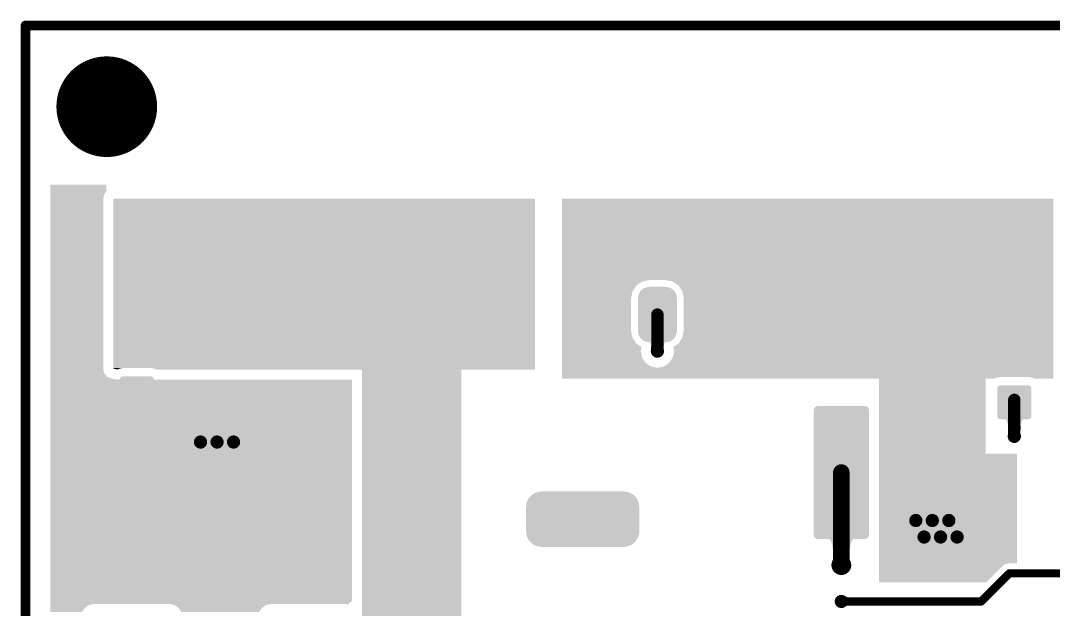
# Model space of a CAD drawing. Extents: x -0.01 to 2.37, y -0.01 to 1.58.
# Drawn here: x -0.006 to 1.245, y 0.867 to 1.581 of the extents above; entities that cross this region are included whole.
import ezdxf

# ---------------------------------------------------------------- set-up
doc = ezdxf.new("R2010")
doc.units = 0
doc.layers.get('0').update_dxf_attribs({"linetype": 'CONTINUOUS'})
for name, color, linetype in [('PCB_KUR_GKO', 10, 'CONTINUOUS'), ('PCB_KUR_GTL', 8, 'CONTINUOUS'), ('PCB_KUR_GTP', 6, 'CONTINUOUS'), ('PCB_KUR_GTS', 1, 'CONTINUOUS'), ('PCB_KUR_TXT', 2, 'CONTINUOUS')]:
    doc.layers.add(name, color=color, linetype=linetype)

# ---------------------------------------------------------------- blocks, each defined once
blk = doc.blocks.new('ROUND_3')
at = {"const_width": 0.0059}
blk.add_lwpolyline([(-0.00295, 0, 1), (0.00295, 0, 1)], format="xyb", close=True, dxfattribs=at)
blk = doc.blocks.new('CUSTOM_31')
for points in [[(-0.0315, -0.0756), (-0.0315, 0.0756), (0.0315, -0.0756), (0.0315, 0.0756)], [(-0.0314, 0.0756), (-0.031, 0.0771), (0.0314, 0.0756), (0.0311, 0.0771)], [(-0.031, 0.0772), (-0.0299, 0.0783), (0.031, 0.0772), (0.03, 0.0783)], [(-0.031, 0.0771), (-0.031, 0.0772), (0.0311, 0.0771), (0.031, 0.0772)], [(-0.0299, 0.0783), (-0.0284, 0.0788), (0.0298, 0.0783), (0.0284, 0.0788)], [(-0.0299, 0.0783), (-0.0299, 0.0783), (0.03, 0.0783), (0.0298, 0.0783)], [(-0.0311, -0.0771), (-0.0314, -0.0756), (0.031, -0.0771), (0.0314, -0.0756)], [(-0.031, -0.0772), (-0.0311, -0.0771), (0.031, -0.0772), (0.031, -0.0771)], [(-0.03, -0.0783), (-0.031, -0.0772), (0.0299, -0.0783), (0.031, -0.0772)], [(-0.0284, -0.0788), (-0.0298, -0.0783), (0.0284, -0.0788), (0.0299, -0.0783)]]:
    blk.add_solid(points)
blk = doc.blocks.new('CUSTOM_10')
for points in [[(-0.0187, -0.0169), (-0.0187, 0.0169), (0.0187, -0.0169), (0.0187, 0.0169)], [(-0.0186, 0.0172), (-0.0181, 0.018), (0.0185, 0.0172), (0.0182, 0.018)], [(-0.0186, 0.0169), (-0.0186, 0.0172), (0.0186, 0.0169), (0.0185, 0.0172)], [(-0.0181, 0.018), (-0.018, 0.0182), (0.0182, 0.018), (0.0178, 0.0182)], [(-0.018, 0.0182), (-0.017, 0.0186), (0.0178, 0.0182), (0.0172, 0.0186)], [(-0.017, 0.0186), (-0.0169, 0.0186), (0.0172, 0.0186), (0.0169, 0.0186)], [(-0.0169, 0.0186), (-0.0169, 0.0187), (0.0169, 0.0186), (0.0169, 0.0187)], [(-0.0185, -0.0172), (-0.0186, -0.0169), (0.0186, -0.0172), (0.0186, -0.0169)], [(-0.0182, -0.018), (-0.0185, -0.0172), (0.0181, -0.018), (0.0186, -0.0172)], [(-0.0178, -0.0182), (-0.0182, -0.018), (0.018, -0.0182), (0.0181, -0.018)], [(-0.0172, -0.0186), (-0.0178, -0.0182), (0.017, -0.0186), (0.018, -0.0182)], [(-0.0169, -0.0186), (-0.0172, -0.0186), (0.0169, -0.0186), (0.017, -0.0186)], [(-0.0169, -0.0187), (-0.0169, -0.0186), (0.0169, -0.0187), (0.0169, -0.0186)]]:
    blk.add_solid(points)
blk = doc.blocks.new('CUSTOM_61')
for points in [[(-0.061, 0.0243), (-0.0593, 0.0261), (0.0611, 0.0243), (0.0592, 0.0261)], [(-0.0593, 0.0261), (-0.0585, 0.0266), (0.0592, 0.0261), (0.0586, 0.0266)], [(-0.0585, 0.0266), (-0.0564, 0.028), (0.0586, 0.0266), (0.0563, 0.028)], [(-0.0564, 0.028), (-0.0554, 0.0284), (0.0563, 0.028), (0.0556, 0.0284)], [(-0.0554, 0.0284), (-0.0532, 0.0292), (0.0556, 0.0284), (0.0529, 0.0292)], [(-0.0532, 0.0292), (-0.0517, 0.0293), (0.0529, 0.0292), (0.0523, 0.0293)], [(-0.0517, 0.0293), (-0.0498, 0.0295), (0.0523, 0.0293), (0.0498, 0.0295)], [(-0.0645, 0.0148), (-0.0643, 0.0173), (0.0645, 0.0148), (0.0643, 0.0173)], [(-0.0645, 0.0147), (-0.0645, 0.0148), (0.0645, 0.0147), (0.0645, 0.0148)], [(-0.0645, -0.0147), (-0.0645, 0.0147), (0.0645, -0.0147), (0.0645, 0.0147)], [(-0.0643, 0.0173), (-0.0641, 0.0182), (0.0643, 0.0173), (0.0642, 0.0182)], [(-0.0641, 0.0182), (-0.0634, 0.0206), (0.0642, 0.0182), (0.0633, 0.0206)], [(-0.0634, 0.0206), (-0.0629, 0.0214), (0.0633, 0.0206), (0.063, 0.0214)], [(-0.0629, 0.0214), (-0.0616, 0.0236), (0.063, 0.0214), (0.0616, 0.0236)], [(-0.0616, 0.0236), (-0.061, 0.0243), (0.0616, 0.0236), (0.0611, 0.0243)], [(-0.0645, -0.0148), (-0.0645, -0.0147), (0.0645, -0.0148), (0.0645, -0.0147)], [(-0.0643, -0.0173), (-0.0645, -0.0148), (0.0643, -0.0173), (0.0645, -0.0148)], [(-0.0642, -0.0182), (-0.0643, -0.0173), (0.0641, -0.0182), (0.0643, -0.0173)], [(-0.0633, -0.0206), (-0.0642, -0.0182), (0.0634, -0.0206), (0.0641, -0.0182)], [(-0.063, -0.0214), (-0.0633, -0.0206), (0.0629, -0.0214), (0.0634, -0.0206)], [(-0.0616, -0.0236), (-0.063, -0.0214), (0.0616, -0.0236), (0.0629, -0.0214)], [(-0.0611, -0.0243), (-0.0616, -0.0236), (0.061, -0.0243), (0.0616, -0.0236)], [(-0.0592, -0.0261), (-0.0611, -0.0243), (0.0593, -0.0261), (0.061, -0.0243)], [(-0.0586, -0.0266), (-0.0592, -0.0261), (0.0585, -0.0266), (0.0593, -0.0261)], [(-0.0563, -0.028), (-0.0586, -0.0266), (0.0564, -0.028), (0.0585, -0.0266)], [(-0.0556, -0.0284), (-0.0563, -0.028), (0.0554, -0.0284), (0.0564, -0.028)], [(-0.0529, -0.0292), (-0.0556, -0.0284), (0.0532, -0.0292), (0.0554, -0.0284)], [(-0.0523, -0.0293), (-0.0529, -0.0292), (0.0517, -0.0293), (0.0532, -0.0292)], [(-0.0498, -0.0295), (-0.0523, -0.0293), (0.0498, -0.0295), (0.0517, -0.0293)]]:
    blk.add_solid(points)
blk = doc.blocks.new('CUSTOM_62')
for points in [[(-0.0188, 0.0238), (-0.018, 0.025), (0.0187, 0.0238), (0.0181, 0.025)], [(-0.018, 0.025), (-0.0173, 0.0261), (0.0181, 0.025), (0.0171, 0.0261)], [(-0.0173, 0.0261), (-0.0161, 0.0271), (0.0171, 0.0261), (0.0163, 0.0271)], [(-0.0161, 0.0271), (-0.0152, 0.028), (0.0163, 0.0271), (0.015, 0.028)], [(-0.0152, 0.028), (-0.0137, 0.0287), (0.015, 0.028), (0.0139, 0.0287)], [(-0.0137, 0.0287), (-0.0126, 0.0291), (0.0139, 0.0287), (0.0123, 0.0291)], [(-0.0126, 0.0291), (-0.0105, 0.0294), (0.0123, 0.0291), (0.0112, 0.0294)], [(-0.0105, 0.0294), (-0.0098, 0.0295), (0.0112, 0.0294), (0.0098, 0.0295)], [(-0.0197, 0.0197), (-0.0196, 0.0211), (0.0197, 0.0197), (0.0195, 0.0211)], [(-0.0197, -0.0197), (-0.0197, 0.0197), (0.0197, -0.0197), (0.0197, 0.0197)], [(-0.0196, 0.0211), (-0.0191, 0.0225), (0.0195, 0.0211), (0.0193, 0.0225)], [(-0.0191, 0.0225), (-0.0188, 0.0238), (0.0193, 0.0225), (0.0187, 0.0238)], [(-0.0195, -0.0211), (-0.0197, -0.0197), (0.0196, -0.0211), (0.0197, -0.0197)], [(-0.0193, -0.0225), (-0.0195, -0.0211), (0.0191, -0.0225), (0.0196, -0.0211)], [(-0.0187, -0.0238), (-0.0193, -0.0225), (0.0188, -0.0238), (0.0191, -0.0225)], [(-0.0181, -0.025), (-0.0187, -0.0238), (0.018, -0.025), (0.0188, -0.0238)], [(-0.0171, -0.0261), (-0.0181, -0.025), (0.0173, -0.0261), (0.018, -0.025)], [(-0.0163, -0.0271), (-0.0171, -0.0261), (0.0161, -0.0271), (0.0173, -0.0261)], [(-0.015, -0.028), (-0.0163, -0.0271), (0.0152, -0.028), (0.0161, -0.0271)], [(-0.0139, -0.0287), (-0.015, -0.028), (0.0137, -0.0287), (0.0152, -0.028)], [(-0.0123, -0.0291), (-0.0139, -0.0287), (0.0126, -0.0291), (0.0137, -0.0287)], [(-0.0112, -0.0294), (-0.0123, -0.0291), (0.0105, -0.0294), (0.0126, -0.0291)], [(-0.0098, -0.0295), (-0.0112, -0.0294), (0.0098, -0.0295), (0.0105, -0.0294)]]:
    blk.add_solid(points)
blk = doc.blocks.new('ROUND_6')
at = {"const_width": 0.012}
blk.add_lwpolyline([(-0.006, 0, 1), (0.006, 0, 1)], format="xyb", close=True, dxfattribs=at)
blk = doc.blocks.new('ROUND_12')
at = {"const_width": 0.05905}
blk.add_lwpolyline([(-0.029525, 0, 1), (0.029525, 0, 1)], format="xyb", close=True, dxfattribs=at)
blk = doc.blocks.new('ROUND_16')
at = {"const_width": 0.008}
blk.add_lwpolyline([(-0.004, 0, 1), (0.004, 0, 1)], format="xyb", close=True, dxfattribs=at)
blk = doc.blocks.new('ROUND_8')
at = {"const_width": 0.005}
blk.add_lwpolyline([(-0.0025, 0, 1), (0.0025, 0, 1)], format="xyb", close=True, dxfattribs=at)
blk = doc.blocks.new('ROUND_65')
at = {"const_width": 0.01}
blk.add_lwpolyline([(-0.005, 0, 1), (0.005, 0, 1)], format="xyb", close=True, dxfattribs=at)
blk = doc.blocks.new('ROUND_27')
at = {"const_width": 0.0075}
blk.add_lwpolyline([(-0.00375, 0, 1), (0.00375, 0, 1)], format="xyb", close=True, dxfattribs=at)
blk = doc.blocks.new('CUSTOM_67')
for points in [[(-0.0335, -0.0756), (-0.0335, 0.0756), (0.0335, -0.0756), (0.0335, 0.0756)], [(-0.0334, 0.0756), (-0.0331, 0.0774), (0.0334, 0.0756), (0.033, 0.0774)], [(-0.0331, 0.0774), (-0.033, 0.0776), (0.033, 0.0774), (0.033, 0.0776)], [(-0.033, 0.0776), (-0.032, 0.0791), (0.033, 0.0776), (0.0319, 0.0791)], [(-0.032, 0.0791), (-0.0318, 0.0792), (0.0319, 0.0791), (0.0319, 0.0792)], [(-0.0318, 0.0792), (-0.0303, 0.0803), (0.0319, 0.0792), (0.0303, 0.0803)], [(-0.0303, 0.0803), (-0.0301, 0.0803), (0.0303, 0.0803), (0.0302, 0.0803)], [(-0.0301, 0.0803), (-0.0284, 0.0807), (0.0302, 0.0803), (0.0284, 0.0807)], [(-0.033, -0.0774), (-0.0334, -0.0756), (0.0331, -0.0774), (0.0334, -0.0756)], [(-0.033, -0.0776), (-0.033, -0.0774), (0.033, -0.0776), (0.0331, -0.0774)], [(-0.0319, -0.0791), (-0.033, -0.0776), (0.032, -0.0791), (0.033, -0.0776)], [(-0.0319, -0.0792), (-0.0319, -0.0791), (0.0318, -0.0792), (0.032, -0.0791)], [(-0.0303, -0.0803), (-0.0319, -0.0792), (0.0303, -0.0803), (0.0318, -0.0792)], [(-0.0302, -0.0803), (-0.0303, -0.0803), (0.0301, -0.0803), (0.0303, -0.0803)], [(-0.0284, -0.0807), (-0.0302, -0.0803), (0.0284, -0.0807), (0.0301, -0.0803)]]:
    blk.add_solid(points)
blk = doc.blocks.new('CUSTOM_28')
for points in [[(-0.0207, 0.0169), (-0.0206, 0.0175), (0.0207, 0.0169), (0.0205, 0.0175)], [(-0.0207, 0.0168), (-0.0207, 0.0169), (0.0207, 0.0168), (0.0207, 0.0169)], [(-0.0207, -0.0168), (-0.0207, 0.0168), (0.0207, -0.0168), (0.0207, 0.0168)], [(-0.0206, 0.0175), (-0.0201, 0.0185), (0.0205, 0.0175), (0.0202, 0.0185)], [(-0.0201, 0.0185), (-0.0199, 0.0191), (0.0202, 0.0185), (0.0198, 0.0191)], [(-0.0199, 0.0191), (-0.019, 0.0199), (0.0198, 0.0191), (0.0191, 0.0199)], [(-0.019, 0.0199), (-0.0185, 0.0202), (0.0191, 0.0199), (0.0183, 0.0202)], [(-0.0185, 0.0202), (-0.0171, 0.0206), (0.0183, 0.0202), (0.0175, 0.0206)], [(-0.0171, 0.0206), (-0.0169, 0.0206), (0.0175, 0.0206), (0.0169, 0.0206)], [(-0.0169, 0.0206), (-0.0169, 0.0207), (0.0169, 0.0206), (0.0169, 0.0207)], [(-0.0207, -0.0169), (-0.0207, -0.0168), (0.0207, -0.0169), (0.0207, -0.0168)], [(-0.0205, -0.0175), (-0.0207, -0.0169), (0.0206, -0.0175), (0.0207, -0.0169)], [(-0.0202, -0.0185), (-0.0205, -0.0175), (0.0201, -0.0185), (0.0206, -0.0175)], [(-0.0198, -0.0191), (-0.0202, -0.0185), (0.0199, -0.0191), (0.0201, -0.0185)], [(-0.0191, -0.0199), (-0.0198, -0.0191), (0.019, -0.0199), (0.0199, -0.0191)], [(-0.0183, -0.0202), (-0.0191, -0.0199), (0.0185, -0.0202), (0.019, -0.0199)], [(-0.0175, -0.0206), (-0.0183, -0.0202), (0.0171, -0.0206), (0.0185, -0.0202)], [(-0.0169, -0.0206), (-0.0175, -0.0206), (0.0169, -0.0206), (0.0171, -0.0206)], [(-0.0169, -0.0207), (-0.0169, -0.0206), (0.0169, -0.0207), (0.0169, -0.0206)]]:
    blk.add_solid(points)
blk = doc.blocks.new('CUSTOM_75')
for points in [[(-0.0659, 0.0244), (-0.0649, 0.0257), (0.0658, 0.0244), (0.0651, 0.0257)], [(-0.0649, 0.0257), (-0.0636, 0.0275), (0.0651, 0.0257), (0.0635, 0.0275)], [(-0.0636, 0.0275), (-0.0624, 0.0286), (0.0635, 0.0275), (0.0625, 0.0286)], [(-0.0624, 0.0286), (-0.0607, 0.0301), (0.0625, 0.0286), (0.0605, 0.0301)], [(-0.0607, 0.0301), (-0.0592, 0.0309), (0.0605, 0.0301), (0.0594, 0.0309)], [(-0.0592, 0.0309), (-0.0573, 0.032), (0.0594, 0.0309), (0.0571, 0.032)], [(-0.0573, 0.032), (-0.0556, 0.0325), (0.0571, 0.032), (0.0559, 0.0325)], [(-0.0556, 0.0325), (-0.0536, 0.0332), (0.0559, 0.0325), (0.0532, 0.0332)], [(-0.0536, 0.0332), (-0.0512, 0.0334), (0.0532, 0.0332), (0.0521, 0.0334)], [(-0.0512, 0.0334), (-0.0498, 0.0336), (0.0521, 0.0334), (0.0498, 0.0336)], [(-0.0685, 0.0148), (-0.0684, 0.0171), (0.0685, 0.0148), (0.0683, 0.0171)], [(-0.0685, 0.0147), (-0.0685, 0.0148), (0.0685, 0.0147), (0.0685, 0.0148)], [(-0.0685, -0.0147), (-0.0685, 0.0147), (0.0685, -0.0147), (0.0685, 0.0147)], [(-0.0684, 0.0171), (-0.0681, 0.0186), (0.0683, 0.0171), (0.0682, 0.0186)], [(-0.0681, 0.0186), (-0.0675, 0.0209), (0.0682, 0.0186), (0.0674, 0.0209)], [(-0.0675, 0.0209), (-0.0669, 0.0223), (0.0674, 0.0209), (0.067, 0.0223)], [(-0.0669, 0.0223), (-0.0659, 0.0244), (0.067, 0.0223), (0.0658, 0.0244)], [(-0.0685, -0.0148), (-0.0685, -0.0147), (0.0685, -0.0148), (0.0685, -0.0147)], [(-0.0683, -0.0171), (-0.0685, -0.0148), (0.0684, -0.0171), (0.0685, -0.0148)], [(-0.0682, -0.0186), (-0.0683, -0.0171), (0.0681, -0.0186), (0.0684, -0.0171)], [(-0.0674, -0.0209), (-0.0682, -0.0186), (0.0675, -0.0209), (0.0681, -0.0186)], [(-0.067, -0.0223), (-0.0674, -0.0209), (0.0669, -0.0223), (0.0675, -0.0209)], [(-0.0658, -0.0244), (-0.067, -0.0223), (0.0659, -0.0244), (0.0669, -0.0223)], [(-0.0651, -0.0257), (-0.0658, -0.0244), (0.0649, -0.0257), (0.0659, -0.0244)], [(-0.0635, -0.0275), (-0.0651, -0.0257), (0.0636, -0.0275), (0.0649, -0.0257)], [(-0.0625, -0.0286), (-0.0635, -0.0275), (0.0624, -0.0286), (0.0636, -0.0275)], [(-0.0605, -0.0301), (-0.0625, -0.0286), (0.0607, -0.0301), (0.0624, -0.0286)], [(-0.0594, -0.0309), (-0.0605, -0.0301), (0.0592, -0.0309), (0.0607, -0.0301)], [(-0.0571, -0.032), (-0.0594, -0.0309), (0.0573, -0.032), (0.0592, -0.0309)], [(-0.0559, -0.0325), (-0.0571, -0.032), (0.0556, -0.0325), (0.0573, -0.032)], [(-0.0532, -0.0332), (-0.0559, -0.0325), (0.0536, -0.0332), (0.0556, -0.0325)], [(-0.0521, -0.0334), (-0.0532, -0.0332), (0.0512, -0.0334), (0.0536, -0.0332)], [(-0.0498, -0.0336), (-0.0521, -0.0334), (0.0498, -0.0336), (0.0512, -0.0334)]]:
    blk.add_solid(points)
blk = doc.blocks.new('CUSTOM_76')
for points in [[(-0.0227, 0.0246), (-0.022, 0.0261), (0.0226, 0.0246), (0.0221, 0.0261)], [(-0.022, 0.0261), (-0.0212, 0.0276), (0.0221, 0.0261), (0.0211, 0.0276)], [(-0.0212, 0.0276), (-0.0201, 0.0288), (0.0211, 0.0276), (0.0202, 0.0288)], [(-0.0201, 0.0288), (-0.019, 0.0301), (0.0202, 0.0288), (0.0188, 0.0301)], [(-0.019, 0.0301), (-0.0175, 0.0311), (0.0188, 0.0301), (0.0177, 0.0311)], [(-0.0175, 0.0311), (-0.0163, 0.032), (0.0177, 0.0311), (0.016, 0.032)], [(-0.0163, 0.032), (-0.0145, 0.0326), (0.016, 0.032), (0.0148, 0.0326)], [(-0.0145, 0.0326), (-0.0131, 0.0331), (0.0148, 0.0326), (0.0127, 0.0331)], [(-0.0131, 0.0331), (-0.0108, 0.0334), (0.0127, 0.0331), (0.0116, 0.0334)], [(-0.0108, 0.0334), (-0.0098, 0.0336), (0.0116, 0.0334), (0.0098, 0.0336)], [(-0.0237, 0.0197), (-0.0235, 0.0214), (0.0237, 0.0197), (0.0234, 0.0214)], [(-0.0237, -0.0197), (-0.0237, 0.0197), (0.0237, -0.0197), (0.0237, 0.0197)], [(-0.0235, 0.0214), (-0.0231, 0.023), (0.0234, 0.0214), (0.0233, 0.023)], [(-0.0231, 0.023), (-0.0227, 0.0246), (0.0233, 0.023), (0.0226, 0.0246)], [(-0.0234, -0.0214), (-0.0237, -0.0197), (0.0235, -0.0214), (0.0237, -0.0197)], [(-0.0233, -0.023), (-0.0234, -0.0214), (0.0231, -0.023), (0.0235, -0.0214)], [(-0.0226, -0.0246), (-0.0233, -0.023), (0.0227, -0.0246), (0.0231, -0.023)], [(-0.0221, -0.0261), (-0.0226, -0.0246), (0.022, -0.0261), (0.0227, -0.0246)], [(-0.0211, -0.0276), (-0.0221, -0.0261), (0.0212, -0.0276), (0.022, -0.0261)], [(-0.0202, -0.0288), (-0.0211, -0.0276), (0.0201, -0.0288), (0.0212, -0.0276)], [(-0.0188, -0.0301), (-0.0202, -0.0288), (0.019, -0.0301), (0.0201, -0.0288)], [(-0.0177, -0.0311), (-0.0188, -0.0301), (0.0175, -0.0311), (0.019, -0.0301)], [(-0.016, -0.032), (-0.0177, -0.0311), (0.0163, -0.032), (0.0175, -0.0311)], [(-0.0148, -0.0326), (-0.016, -0.032), (0.0145, -0.0326), (0.0163, -0.032)], [(-0.0127, -0.0331), (-0.0148, -0.0326), (0.0131, -0.0331), (0.0145, -0.0326)], [(-0.0116, -0.0334), (-0.0127, -0.0331), (0.0108, -0.0334), (0.0131, -0.0331)], [(-0.0098, -0.0336), (-0.0116, -0.0334), (0.0098, -0.0336), (0.0108, -0.0334)]]:
    blk.add_solid(points)
blk = doc.blocks.new('ROUND_22')
at = {"const_width": 0.061}
blk.add_lwpolyline([(-0.0305, 0, 1), (0.0305, 0, 1)], format="xyb", close=True, dxfattribs=at)
blk = doc.blocks.new('ROUND_78')
at = {"const_width": 0.006}
blk.add_lwpolyline([(-0.003, 0, 1), (0.003, 0, 1)], format="xyb", close=True, dxfattribs=at)

msp = doc.modelspace()

# ---------------------------------------------------------------- linework, layer by layer
at = {"layer": 'PCB_KUR_GKO', "const_width": 0.0118}
for points in [[(0, 0), (0, 1.5748)], [(0, 1.5748), (2.3622, 1.5748)]]:
    msp.add_lwpolyline(points, dxfattribs=at)
at = {"layer": 'PCB_KUR_GTL'}
for points, const_width in [([(0.7654, 1.1802), (0.7654, 1.2245)], 0.015), ([(1.1977, 1.0769), (1.1977, 1.1211)], 0.015), ([(0.9882, 0.9209), (0.9882, 1.0331)], 0.02), ([(1.1578, 0.8768), (1.1919, 0.9109)], 0.01), ([(1.1919, 0.9109), (1.2648, 0.9109)], 0.01), ([(0.9882, 0.8768), (1.1578, 0.8768)], 0.01)]:
    msp.add_lwpolyline(points, dxfattribs=dict(at, const_width=const_width))
for points in [[(0.03, 1.3737), (0.03, 1.382), (0.0979, 1.3737), (0.0979, 1.382)], [(0.03, 1.3735), (0.03, 1.3737), (0.0977, 1.3735), (0.0979, 1.3737)], [(0.03, 1.3696), (0.03, 1.3735), (0.0951, 1.3696), (0.0977, 1.3735)], [(0.03, 1.365), (0.03, 1.3696), (0.0942, 1.365), (0.0951, 1.3696)], [(0.03, 1.159), (0.03, 1.365), (0.0942, 1.159), (0.0942, 1.365)], [(0.1062, 1.1598), (0.1062, 1.365), (0.617, 1.1598), (0.617, 1.365)], [(0.65, 1.2663), (0.65, 1.365), (1.245, 1.2663), (1.245, 1.365)], [(0.65, 1.2646), (0.65, 1.2663), (0.7471, 1.2646), (0.7556, 1.2663)], [(0.65, 1.2663), (0.65, 1.2663), (0.7556, 1.2663), (0.7753, 1.2663)], [(0.65, 1.2598), (0.65, 1.2646), (0.74, 1.2598), (0.7471, 1.2646)], [(0.7837, 1.2646), (0.7753, 1.2663), (1.245, 1.2646), (1.245, 1.2663)], [(0.7909, 1.2598), (0.7837, 1.2646), (1.245, 1.2598), (1.245, 1.2646)], [(0.65, 1.2526), (0.65, 1.2598), (0.7352, 1.2526), (0.74, 1.2598)], [(0.65, 1.2442), (0.65, 1.2526), (0.7335, 1.2442), (0.7352, 1.2526)], [(0.7956, 1.2526), (0.7909, 1.2598), (1.245, 1.2526), (1.245, 1.2598)], [(0.7973, 1.2442), (0.7956, 1.2526), (1.245, 1.2442), (1.245, 1.2526)], [(0.65, 1.2048), (0.65, 1.2442), (0.7335, 1.2048), (0.7335, 1.2442)], [(0.7973, 1.2048), (0.7973, 1.2442), (1.245, 1.2048), (1.245, 1.2442)], [(0.65, 1.1964), (0.65, 1.2048), (0.7352, 1.1964), (0.7335, 1.2048)], [(0.7956, 1.1964), (0.7973, 1.2048), (1.245, 1.1964), (1.245, 1.2048)], [(0.65, 1.1892), (0.65, 1.1964), (0.74, 1.1892), (0.7352, 1.1964)], [(0.65, 1.1851), (0.65, 1.1892), (0.7462, 1.1851), (0.74, 1.1892)], [(0.7521, 1.1963), (0.7508, 1.1965), (0.7787, 1.1963), (0.78, 1.1965)], [(0.7533, 1.1958), (0.7521, 1.1963), (0.7775, 1.1958), (0.7787, 1.1963)], [(0.7544, 1.195), (0.7533, 1.1958), (0.7764, 1.195), (0.7775, 1.1958)], [(0.7553, 1.1939), (0.7544, 1.195), (0.7755, 1.1939), (0.7764, 1.195)], [(0.7561, 1.1924), (0.7553, 1.1939), (0.7747, 1.1924), (0.7755, 1.1939)], [(0.7568, 1.1906), (0.7561, 1.1924), (0.774, 1.1906), (0.7747, 1.1924)], [(0.7573, 1.1885), (0.7568, 1.1906), (0.7736, 1.1885), (0.774, 1.1906)], [(0.7576, 1.1861), (0.7573, 1.1885), (0.7732, 1.1861), (0.7736, 1.1885)], [(0.7846, 1.1851), (0.7909, 1.1892), (1.245, 1.1851), (1.245, 1.1892)], [(0.7909, 1.1892), (0.7956, 1.1964), (1.245, 1.1892), (1.245, 1.1964)], [(0.65, 1.1802), (0.65, 1.1851), (0.7452, 1.1802), (0.7462, 1.1851)], [(0.65, 1.1725), (0.65, 1.1802), (0.7467, 1.1725), (0.7452, 1.1802)], [(0.7578, 1.1833), (0.7576, 1.1861), (0.773, 1.1833), (0.7732, 1.1861)], [(0.7579, 1.1802), (0.7578, 1.1833), (0.7729, 1.1802), (0.773, 1.1833)], [(0.7841, 1.1725), (0.7856, 1.1802), (1.245, 1.1725), (1.245, 1.1802)], [(0.7856, 1.1802), (0.7846, 1.1851), (1.245, 1.1802), (1.245, 1.1851)], [(0.65, 1.1659), (0.65, 1.1725), (0.7511, 1.1659), (0.7467, 1.1725)], [(0.65, 1.1616), (0.65, 1.1659), (0.7577, 1.1616), (0.7511, 1.1659)], [(0.7731, 1.1616), (0.7797, 1.1659), (1.245, 1.1616), (1.245, 1.1659)], [(0.7797, 1.1659), (0.7841, 1.1725), (1.245, 1.1659), (1.245, 1.1725)], [(0.03, 1.158), (0.03, 1.159), (0.0944, 1.158), (0.0942, 1.159)], [(0.03, 1.157), (0.03, 1.158), (0.0943, 1.157), (0.0944, 1.158)], [(0.03, 1.1557), (0.03, 1.157), (0.0948, 1.1557), (0.0943, 1.157)], [(0.03, 1.1544), (0.03, 1.1557), (0.0951, 1.1544), (0.0948, 1.1557)], [(0.03, 1.1535), (0.03, 1.1544), (0.0956, 1.1535), (0.0951, 1.1544)], [(0.03, 1.1526), (0.03, 1.1535), (0.096, 1.1526), (0.0956, 1.1535)], [(0.03, 1.1516), (0.03, 1.1526), (0.0969, 1.1516), (0.096, 1.1526)], [(0.03, 1.1504), (0.03, 1.1516), (0.0977, 1.1504), (0.0969, 1.1516)], [(0.1062, 1.159), (0.1062, 1.1598), (0.114, 1.159), (0.1179, 1.1598)], [(0.1075, 1.1587), (0.1062, 1.159), (0.1126, 1.1587), (0.114, 1.159)], [(0.1112, 1.1578), (0.1075, 1.1587), (0.1112, 1.1578), (0.1126, 1.1587)], [(0.1569, 1.1587), (0.1516, 1.1598), (0.617, 1.1587), (0.617, 1.1598)], [(0.1587, 1.1576), (0.1569, 1.1587), (0.617, 1.1576), (0.617, 1.1587)], [(0.4075, 0.77), (0.4075, 1.1576), (0.528, 0.77), (0.528, 1.1576)], [(0.65, 1.16), (0.65, 1.1616), (0.7654, 1.16), (0.7577, 1.1616)], [(0.65, 1.149), (0.65, 1.16), (1.245, 1.149), (1.245, 1.16)], [(0.7654, 1.16), (0.7731, 1.1616), (1.245, 1.16), (1.245, 1.1616)], [(0.03, 1.1502), (0.03, 1.1504), (0.0981, 1.1502), (0.0977, 1.1504)], [(0.03, 1.149), (0.03, 1.1502), (0.0981, 1.149), (0.0981, 1.1502)], [(0.03, 1.1486), (0.03, 1.149), (0.1005, 1.1486), (0.0996, 1.149)], [(0.03, 1.149), (0.03, 1.149), (0.0996, 1.149), (0.0981, 1.149)], [(0.03, 1.1478), (0.03, 1.1486), (0.1016, 1.1478), (0.1005, 1.1486)], [(0.03, 1.1476), (0.03, 1.1478), (0.1026, 1.1476), (0.1016, 1.1478)], [(0.03, 1.1472), (0.03, 1.1476), (0.1035, 1.1472), (0.1026, 1.1476)], [(0.03, 1.1461), (0.03, 1.1472), (0.1085, 1.1461), (0.1035, 1.1472)], [(0.03, 1.146), (0.03, 1.1461), (0.1088, 1.146), (0.1087, 1.1461)], [(0.03, 1.1461), (0.03, 1.1461), (0.1087, 1.1461), (0.1085, 1.1461)], [(0.03, 1.1459), (0.03, 1.146), (0.1132, 1.1459), (0.111, 1.146)], [(0.03, 1.1457), (0.03, 1.1459), (0.1563, 1.1457), (0.1559, 1.1459)], [(0.03, 1.1455), (0.03, 1.1457), (0.1587, 1.1455), (0.1575, 1.1457)], [(0.03, 1.1457), (0.03, 1.1457), (0.1575, 1.1457), (0.1563, 1.1457)], [(0.03, 0.8775), (0.03, 1.1455), (0.3955, 0.8775), (0.3955, 1.1455)], [(0.03, 1.1455), (0.03, 1.1455), (0.3955, 1.1455), (0.1587, 1.1455)], [(0.1132, 1.1459), (0.1134, 1.146), (0.1559, 1.1459), (0.1556, 1.146)], [(0.1135, 1.146), (0.114, 1.1462), (0.1556, 1.146), (0.1552, 1.1462)], [(0.114, 1.1462), (0.1145, 1.1464), (0.1552, 1.1462), (0.1541, 1.1464)], [(0.1145, 1.1464), (0.1156, 1.1468), (0.1541, 1.1464), (0.1535, 1.1468)], [(0.1156, 1.1468), (0.1163, 1.1471), (0.1535, 1.1468), (0.1531, 1.1471)], [(0.1163, 1.1471), (0.1167, 1.1473), (0.1531, 1.1471), (0.1525, 1.1473)], [(0.1167, 1.1473), (0.1191, 1.1478), (0.1525, 1.1473), (0.1504, 1.1478)], [(0.65, 1.1479), (0.65, 1.149), (1.1756, 1.1479), (1.1809, 1.149)], [(0.65, 1.1467), (0.65, 1.1479), (1.1738, 1.1467), (1.1756, 1.1479)], [(1.034, 1.056), (1.034, 1.1467), (1.163, 1.056), (1.163, 1.1467)], [(1.2199, 1.1479), (1.2146, 1.149), (1.245, 1.1479), (1.245, 1.149)], [(1.2217, 1.1467), (1.2199, 1.1479), (1.245, 1.1467), (1.245, 1.1479)], [(1.1842, 1.0994), (1.1828, 1.0996), (1.2113, 1.0994), (1.2126, 1.0996)], [(1.1854, 1.099), (1.1842, 1.0994), (1.21, 1.099), (1.2113, 1.0994)], [(1.1866, 1.0982), (1.1854, 1.099), (1.2089, 1.0982), (1.21, 1.099)], [(1.1875, 1.0972), (1.1866, 1.0982), (1.2079, 1.0972), (1.2089, 1.0982)], [(1.1884, 1.0958), (1.1875, 1.0972), (1.2071, 1.0958), (1.2079, 1.0972)], [(1.189, 1.0941), (1.1884, 1.0958), (1.2064, 1.0941), (1.2071, 1.0958)], [(1.1896, 1.0922), (1.189, 1.0941), (1.2059, 1.0922), (1.2064, 1.0941)], [(1.1899, 1.0899), (1.1896, 1.0922), (1.2055, 1.0899), (1.2059, 1.0922)], [(1.1902, 1.0873), (1.1899, 1.0899), (1.2053, 1.0873), (1.2055, 1.0899)], [(1.1902, 1.0845), (1.1902, 1.0873), (1.2052, 1.0845), (1.2053, 1.0873)], [(1.034, 0.9232), (1.034, 1.056), (1.201, 0.9232), (1.201, 1.056)], [(1.034, 1.056), (1.034, 1.056), (1.201, 1.056), (1.163, 1.056)], [(0.9701, 0.9544), (0.9683, 0.9546), (1.0063, 0.9544), (1.0081, 0.9546)], [(0.9683, 0.9546), (0.9683, 0.9546), (1.0081, 0.9546), (0.9683, 0.9546)], [(0.9718, 0.9538), (0.9701, 0.9544), (1.0046, 0.9538), (1.0063, 0.9544)], [(0.9733, 0.9528), (0.9718, 0.9538), (1.0031, 0.9528), (1.0046, 0.9538)], [(0.9746, 0.9513), (0.9733, 0.9528), (1.0018, 0.9513), (1.0031, 0.9528)], [(0.9757, 0.9495), (0.9746, 0.9513), (1.0007, 0.9495), (1.0018, 0.9513)], [(0.9766, 0.9473), (0.9757, 0.9495), (0.9998, 0.9473), (1.0007, 0.9495)], [(0.9773, 0.9447), (0.9766, 0.9473), (0.9991, 0.9447), (0.9998, 0.9473)], [(0.9778, 0.9417), (0.9773, 0.9447), (0.9986, 0.9417), (0.9991, 0.9447)], [(0.9781, 0.9383), (0.9778, 0.9417), (0.9983, 0.9383), (0.9986, 0.9417)], [(0.9782, 0.9344), (0.9781, 0.9383), (0.9982, 0.9344), (0.9983, 0.9383)], [(1.034, 0.9224), (1.034, 0.9232), (1.1879, 0.9224), (1.1919, 0.9232)], [(1.034, 0.9232), (1.034, 0.9232), (1.1919, 0.9232), (1.201, 0.9232)], [(1.034, 0.9223), (1.034, 0.9224), (1.1872, 0.9223), (1.1879, 0.9224)], [(1.034, 0.9196), (1.034, 0.9223), (1.1832, 0.9196), (1.1872, 0.9223)], [(1.034, 0.9), (1.034, 0.9196), (1.1636, 0.9), (1.1832, 0.9196)], [(0.03, 0.8738), (0.03, 0.8775), (0.391, 0.8738), (0.3955, 0.8775)], [(0.9939, 0.8823), (0.9939, 0.8824), (0.9941, 0.8823), (0.9939, 0.8824)], [(0.9939, 0.8822), (0.9939, 0.8823), (0.9943, 0.8822), (0.9941, 0.8823)], [(0.9939, 0.8821), (0.9939, 0.8822), (0.9946, 0.8821), (0.9943, 0.8822)], [(0.9939, 0.882), (0.9939, 0.8821), (0.9951, 0.882), (0.9946, 0.8821)], [(0.9939, 0.8819), (0.9939, 0.882), (0.9968, 0.8819), (0.9955, 0.882)], [(0.9939, 0.882), (0.9939, 0.882), (0.9955, 0.882), (0.9951, 0.882)], [(0.9939, 0.8818), (0.9939, 0.8819), (0.9993, 0.8818), (0.9968, 0.8819)], [(0.9939, 0.8718), (0.9939, 0.8818), (0.9993, 0.8718), (0.9993, 0.8818)], [(0.03, 0.8726), (0.03, 0.8738), (0.0771, 0.8726), (0.0833, 0.8738)], [(0.03, 0.8738), (0.03, 0.8738), (0.0833, 0.8738), (0.1738, 0.8738)], [(0.03, 0.8691), (0.03, 0.8726), (0.0719, 0.8691), (0.0771, 0.8726)], [(0.03, 0.8639), (0.03, 0.8691), (0.0684, 0.8639), (0.0719, 0.8691)], [(0.18, 0.8726), (0.1738, 0.8738), (0.2917, 0.8726), (0.2978, 0.8738)], [(0.1852, 0.8691), (0.18, 0.8726), (0.2865, 0.8691), (0.2917, 0.8726)], [(0.1887, 0.8639), (0.1852, 0.8691), (0.283, 0.8639), (0.2865, 0.8691)], [(0.3905, 0.8734), (0.3884, 0.8738), (0.3905, 0.8734), (0.391, 0.8738)], [(0.9939, 0.8716), (0.9939, 0.8718), (0.9951, 0.8716), (0.9983, 0.8718)], [(0.9939, 0.8715), (0.9939, 0.8716), (0.9946, 0.8715), (0.9951, 0.8716)], [(0.9939, 0.8714), (0.9939, 0.8715), (0.9943, 0.8714), (0.9946, 0.8715)], [(0.9939, 0.8713), (0.9939, 0.8714), (0.9941, 0.8713), (0.9943, 0.8714)], [(0.9939, 0.8712), (0.9939, 0.8713), (0.9939, 0.8712), (0.9941, 0.8713)]]:
    msp.add_solid(points, dxfattribs=at)

# ---------------------------------------------------------------- block references
at = {"layer": 'PCB_KUR_GKO'}
msp.add_blockref('ROUND_3', (0, 1.5748), dxfattribs=at)
at = {"layer": 'PCB_KUR_GTL'}
for name, p in [('ROUND_12', (0.0984, 1.4764)), ('CUSTOM_31', (0.9882, 1.2772)), ('CUSTOM_31', (0.3563, 1.2643)), ('CUSTOM_62', (0.5843, 1.2245)), ('CUSTOM_62', (0.6749, 1.2245)), ('CUSTOM_62', (0.7654, 1.2245)), ('ROUND_27', (0.7654, 1.2245)), ('CUSTOM_10', (0.1347, 1.1861)), ('CUSTOM_10', (1.1977, 1.1753)), ('ROUND_16', (0.7654, 1.1802)), ('ROUND_27', (0.7654, 1.1802)), ('CUSTOM_10', (0.1347, 1.129)), ('CUSTOM_10', (1.1977, 1.1182)), ('ROUND_27', (1.1977, 1.1211)), ('CUSTOM_31', (0.9882, 1.0331)), ('CUSTOM_31', (0.3563, 1.0202)), ('ROUND_16', (0.212, 1.07)), ('ROUND_16', (0.232, 1.07)), ('ROUND_16', (0.252, 1.07)), ('ROUND_16', (1.1977, 1.0769)), ('ROUND_27', (1.1977, 1.0769)), ('ROUND_65', (0.9882, 1.0331)), ('CUSTOM_61', (0.6749, 0.9765)), ('ROUND_16', (1.0784, 0.9749)), ('ROUND_16', (1.0984, 0.9749)), ('ROUND_16', (1.1184, 0.9749)), ('ROUND_16', (1.0884, 0.9549)), ('ROUND_16', (1.1084, 0.9549)), ('ROUND_16', (1.1284, 0.9549)), ('ROUND_6', (0.9882, 0.9209)), ('ROUND_65', (0.9882, 0.9209)), ('ROUND_8', (1.1919, 0.9109)), ('ROUND_8', (1.1919, 0.9109)), ('ROUND_16', (0.9882, 0.8768)), ('ROUND_8', (0.9882, 0.8768)), ('ROUND_8', (1.1578, 0.8768)), ('ROUND_8', (1.1578, 0.8768))]:
    msp.add_blockref(name, p, dxfattribs=at)
at = {"layer": 'PCB_KUR_GTP'}
for name, p in [('CUSTOM_31', (0.9882, 1.2772)), ('CUSTOM_31', (0.3563, 1.2643)), ('CUSTOM_62', (0.5843, 1.2245)), ('CUSTOM_62', (0.6749, 1.2245)), ('CUSTOM_62', (0.7654, 1.2245)), ('CUSTOM_10', (0.1347, 1.1861)), ('CUSTOM_10', (1.1977, 1.1753)), ('CUSTOM_10', (0.1347, 1.129)), ('CUSTOM_10', (1.1977, 1.1182)), ('CUSTOM_31', (0.9882, 1.0331)), ('CUSTOM_31', (0.3563, 1.0202)), ('CUSTOM_61', (0.6749, 0.9765))]:
    msp.add_blockref(name, p, dxfattribs=at)
at = {"layer": 'PCB_KUR_GTS'}
for name, p in [('ROUND_22', (0.0984, 1.4764)), ('CUSTOM_67', (0.9882, 1.2772)), ('CUSTOM_67', (0.3563, 1.2643)), ('CUSTOM_76', (0.5843, 1.2245)), ('CUSTOM_76', (0.6749, 1.2245)), ('CUSTOM_76', (0.7654, 1.2245)), ('CUSTOM_28', (0.1347, 1.1861)), ('CUSTOM_28', (1.1977, 1.1753)), ('CUSTOM_28', (0.1347, 1.129)), ('CUSTOM_28', (1.1977, 1.1182)), ('CUSTOM_67', (0.9882, 1.0331)), ('CUSTOM_67', (0.3563, 1.0202)), ('CUSTOM_75', (0.6749, 0.9765))]:
    msp.add_blockref(name, p, dxfattribs=at)
at = {"layer": 'PCB_KUR_TXT'}
for name, p in [('ROUND_12', (0.0984, 1.4764)), ('ROUND_8', (0.7654, 1.1802)), ('ROUND_8', (1.1977, 1.0769)), ('ROUND_8', (0.212, 1.07)), ('ROUND_8', (0.232, 1.07)), ('ROUND_8', (0.252, 1.07)), ('ROUND_8', (1.0784, 0.9749)), ('ROUND_8', (1.0984, 0.9749)), ('ROUND_8', (1.1184, 0.9749)), ('ROUND_8', (1.0884, 0.9549)), ('ROUND_8', (1.1084, 0.9549)), ('ROUND_8', (1.1284, 0.9549)), ('ROUND_78', (0.9882, 0.9209)), ('ROUND_8', (0.9882, 0.8768))]:
    msp.add_blockref(name, p, dxfattribs=at)

doc.saveas('drawing.dxf')
